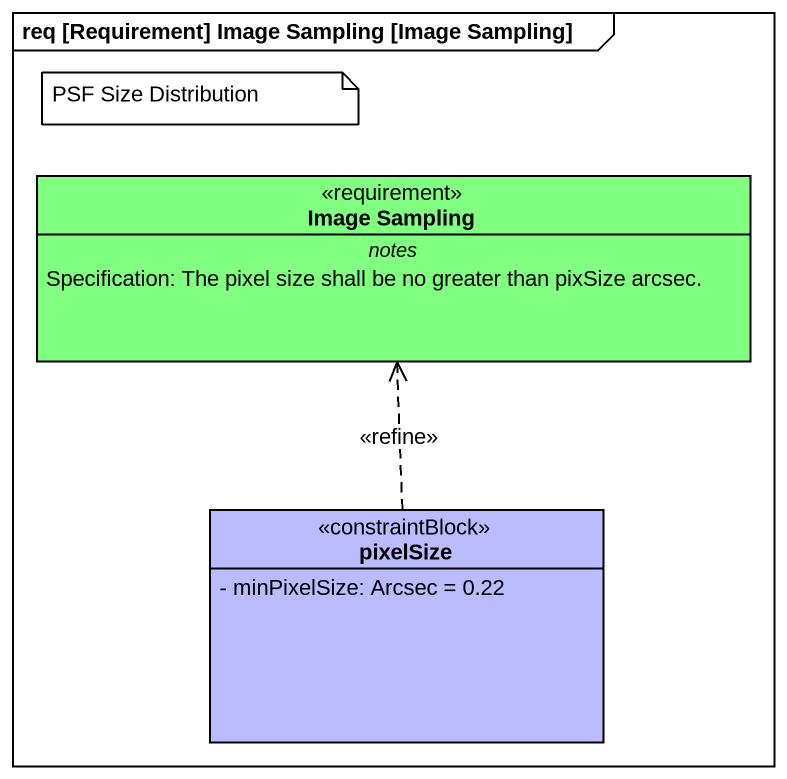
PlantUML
@startuml
mainframe req [Requirement] Image Sampling [Image Sampling]
hide circle
hide empty members
skinparam classAttributeIconSize 0
class "Image Sampling" as Image_Sampling <<requirement>> #80FF80 {
  -- notes --
  Specification: The pixel size shall be no greater than pixSize arcsec.
}
class pixelSize <<constraintBlock>> #BBBBFF {
  - minPixelSize: Arcsec = 0.22
}
pixelSize .up.> Image_Sampling : <<refine>>
note as N1
  PSF Size Distribution
end note
@enduml
